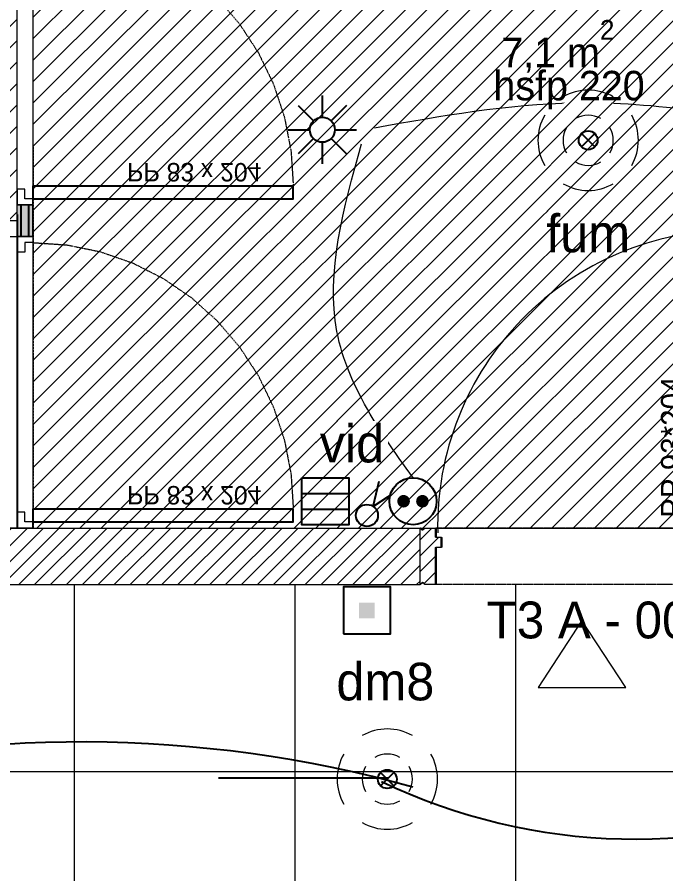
# Model space of a CAD drawing. Header units: centimetres. Extents: x 1724 to 19617, y -6503 to 8072.
# Drawn here: x 5433.1 to 5639.8, y 4187.2 to 4460.3 of the extents above; entities that cross this region are included whole.
import ezdxf

# ---------------------------------------------------------------- set-up
doc = ezdxf.new("R2010")
doc.units = ezdxf.units.CM
for name, pattern in [('Style de ligne -13', [0.147638, 0.098425, -0.049213]), ('Style de ligne -18', [0.164042, 0.054681, -0.109361]), ('Style de ligne -5', [0.20828, 0.069425, -0.138855])]:
    doc.linetypes.add(name, pattern=pattern)
for name, color, linetype in [('B aménagement intérieur', 252, 'Continuous'), ('B Général', 252, 'Continuous'), ('C ANNOTATIONS-prestations', 252, 'Continuous'), ('C ANNOTATIONS-texte', 252, 'Continuous'), ('C ANNOTATIONS-texte surfaces', 252, 'Continuous'), ('D SURFACES-shab', 252, 'Continuous'), ('F REMPLISSAGE-vert clair', 252, 'Continuous'), ('F REMPLISSAGE-vert foncé', 252, 'Continuous'), ('prlm-ELEC-CFA', 10, 'Continuous'), ('prlm-ELEC-CFO', 1, 'Continuous'), ('prlm-ELEC-SSI', 6, 'Continuous')]:
    doc.layers.add(name, color=color, linetype=linetype)
for name, color, linetype, lineweight in [('B Faux plafonds-1', 7, 'Continuous', 5), ('B GÈnÈral', 7, 'Continuous', 5), ('C ANNOTATIONS-prestations-1', 7, 'Continuous', 5), ('F REMPLISSAGE-vert clair-1', 7, 'Continuous', 5), ('F REMPLISSAGE-vert foncÈ', 7, 'Continuous', 5)]:
    doc.layers.add(name, color=color, linetype=linetype, lineweight=lineweight)
doc.styles.add('Eurostile', font='Eurosti.TTF')
doc.styles.add('Eurostile (bold)', font='Eurostib.TTF')
doc.styles.add('prlm-elec-cfa', font='comic.ttf', dxfattribs={"height": 12})
doc.styles.add('prlm-elec-cfo', font='comic.ttf', dxfattribs={"height": 12})
doc.styles.add('prlm-elec-ssi', font='comic.ttf', dxfattribs={"height": 12})
pattern_1 = [(45, (0, 0), (2.42535, -2.64583), [])]

# ---------------------------------------------------------------- blocks, each defined once
blk = doc.blocks.new('xi.SPOT')
at = {"color": 0, "lineweight": 5}
blk.add_wipeout([(-4, 0), (-2.83, -2.83), (0, -4), (2.83, -2.83), (4, 0), (2.83, 2.83), (0, 4), (-2.83, 2.83)], dxfattribs=at).dxf.layer = 'prlm-ELEC-CFO'
at = {"layer": 'prlm-ELEC-CFO', "color": 0, "linetype": 'ByBlock', "lineweight": -2, "flags": 128}
for points in [[(0, 10.88), (0, 4)], [(-7.69, 7.69), (-2.83, 2.83)], [(7.69, 7.69), (2.83, 2.83)], [(-10.88, 0), (-4, 0)], [(4, 0), (10.88, 0)], [(-2.83, -2.83), (-7.69, -7.69)], [(0, -4), (0, -10.88)], [(2.83, -2.83), (7.69, -7.69)]]:
    blk.add_lwpolyline(points, dxfattribs=at)
at = {"layer": 'prlm-ELEC-CFO', "color": 0, "linetype": 'ByBlock', "lineweight": -2}
blk.add_circle((0, 0), 4, dxfattribs=at)
blk = doc.blocks.new('xi.VV')
at = {"layer": 'prlm-ELEC-CFO', "color": 0}
blk.add_lwpolyline([(6.95, 3.42), (0.01, -1.13), (1.91, 6.95)], dxfattribs=at)
blk.add_circle((-2, -4), 3.5, dxfattribs=at)
blk = doc.blocks.new('xi.FUM')
at = {"color": 0}
blk.add_wipeout([(-10.61, -10.61), (-15, 0), (-10.61, 10.61), (0, 15), (10.61, 10.61), (15, 0), (10.61, -10.61), (0, -15)], dxfattribs=at).dxf.layer = 'prlm-ELEC-SSI'
at = {"layer": 'prlm-ELEC-SSI', "color": 0}
for points in [[(-2.12, 2.12), (2.12, -2.12)], [(2.12, 2.12), (-2.12, -2.12)]]:
    blk.add_lwpolyline(points, dxfattribs=at)
blk.add_circle((0, 0), 3, dxfattribs=at)
at = {"layer": 'prlm-ELEC-SSI', "color": 0, "lineweight": 13}
for radius, start, end in [(16, 60, 120), (16, 150, 210), (8, 60, 120), (16, 330, 30), (8, 150, 210), (8, 330, 30), (8, 240, 300), (16, 240, 300)]:
    blk.add_arc((0, 0), radius, start, end, dxfattribs=at)
blk = doc.blocks.new('xi.BSO')
at = {"layer": 'prlm-ELEC-CFO', "lineweight": 5}
blk.add_hatch(color=0, dxfattribs=at).paths.add_polyline_path([(-2.5, -2.5), (2.5, -2.5), (2.5, 2.5), (-2.5, 2.5)])
at = {"layer": 'prlm-ELEC-CFO', "color": 0, "flags": 128}
blk.add_lwpolyline([(-7.5, -7.5), (7.5, -7.5), (7.5, 7.5), (-7.5, 7.5)], close=True, dxfattribs=at)
blk = doc.blocks.new('xi.VID')
at = {"layer": 'prlm-ELEC-CFA', "color": 0, "linetype": 'ByBlock', "lineweight": -2, "flags": 128}
blk.add_lwpolyline([(-7.5, 7.5), (7.5, 7.5), (7.5, -7.5), (-7.5, -7.5)], close=True, dxfattribs=at)
at = {"layer": 'prlm-ELEC-CFA', "color": 0}
for points in [[(-7.5, 2.5), (7.5, 2.5)], [(-7.5, -2.5), (7.5, -2.5)]]:
    blk.add_lwpolyline(points, dxfattribs=at)
blk = doc.blocks.new('xi.PC')
at = {"color": 0, "lineweight": 5}
blk.add_wipeout([(-7.5, -7.5), (7.5, -7.5), (7.5, 7.5), (-7.5, 7.5)], dxfattribs=at).dxf.layer = 'prlm-ELEC-CFO'
at = {"layer": 'prlm-ELEC-CFO', "color": 0, "linetype": 'ByBlock', "lineweight": 5, "const_width": 2}
for points in [[(-4, 0, 1), (-2, 0, 1)], [(2, 0, 1), (4, 0, 1)]]:
    blk.add_lwpolyline(points, format="xyb", close=True, dxfattribs=at)
at = {"layer": 'prlm-ELEC-CFO', "color": 0, "linetype": 'ByBlock', "lineweight": -2}
blk.add_circle((0, 0), 7.5, dxfattribs=at)
blk = doc.blocks.new('xi.dm8')
at = {"layer": 'prlm-ELEC-CFO', "color": 0}
for points in [[(-2.12, 2.12), (2.12, -2.12)], [(2.12, 2.12), (-2.12, -2.12)]]:
    blk.add_lwpolyline(points, dxfattribs=at)
blk.add_circle((0, 0), 3, dxfattribs=at)
at = {"layer": 'prlm-ELEC-CFO', "color": 0, "lineweight": 13}
for radius, start, end in [(16, 60, 120), (16, 150, 210), (8, 60, 120), (16, 330, 30), (8, 150, 210), (8, 330, 30), (8, 240, 300), (16, 240, 300)]:
    blk.add_arc((0, 0), radius, start, end, dxfattribs=at)
blk = doc.blocks.new('PP 93_204 PF1_2h mur20')
at = {"layer": 'B GÈnÈral', "linetype": 'Continuous', "lineweight": 5}
h = blk.add_hatch(dxfattribs=at)
h.set_pattern_fill('50_BETON', style=0, pattern_type=2)
h.set_pattern_definition(pattern_1)
edge = h.paths.add_edge_path()
edge.add_line((-51.6, -8.95), (-50.94, -8.37))
edge.add_line((-50.94, -8.37), (-50.93, -8.36))
edge.add_arc((-50.79, -8.52), 0.2, 48.9909, 131.0091, ccw=False)
edge.add_line((-50.66, -8.36), (-50.65, -8.37))
edge.add_line((-50.65, -8.37), (-50.1, -8.86))
edge.add_line((-50.1, -8.86), (-50.1, -8.86))
edge.add_arc((-50.06, -8.82), 0.05, 228.9909, 270)
edge.add_line((-50.06, -8.87), (-50.06, -8.87))
edge.add_line((-50.06, -8.87), (-46.7, -8.87))
edge.add_line((-46.7, -8.87), (-46.69, -8.87))
edge.add_arc((-46.69, -8.83), 0.0435, 270, 360)
edge.add_line((-46.65, -8.83), (-46.65, 2.7))
edge.add_arc((-46.48, 2.7), 0.174, 90, 180, ccw=False)
edge.add_line((-46.48, 2.87), (-46.45, 2.87))
edge.add_line((-46.45, 2.87), (-44.9, 2.87))
edge.add_line((-44.9, 2.87), (-44.89, 2.87))
edge.add_arc((-44.89, 2.91), 0.0435, 270, 360)
edge.add_line((-44.85, 2.91), (-44.85, 5.96))
edge.add_arc((-44.89, 5.96), 0.0435, 0, 90)
edge.add_line((-44.89, 6), (-44.9, 6))
edge.add_line((-44.9, 6), (-46.45, 6))
edge.add_line((-46.45, 6), (-46.48, 6))
edge.add_arc((-46.48, 6.17), 0.174, 180, 270, ccw=False)
edge.add_line((-46.65, 6.17), (-46.65, 8.83))
edge.add_arc((-46.69, 8.83), 0.0435, 0, 90)
edge.add_line((-46.69, 8.87), (-46.7, 8.87))
edge.add_line((-46.7, 8.87), (-50.06, 8.87))
edge.add_line((-50.06, 8.87), (-50.06, 8.87))
edge.add_arc((-50.06, 8.82), 0.05, 90, 131.0091)
edge.add_line((-50.1, 8.86), (-50.1, 8.86))
edge.add_line((-50.1, 8.86), (-50.65, 8.37))
edge.add_line((-50.65, 8.37), (-50.66, 8.37))
edge.add_arc((-50.79, 8.52), 0.2, 233.0967, 311.0091, ccw=False)
edge.add_line((-50.91, 8.36), (-50.92, 8.36))
edge.add_line((-50.92, 8.36), (-51.44, 8.81))
edge.add_line((-51.44, 8.81), (-51.44, 8.81))
edge.add_line((-51.44, 8.81), (-51.6, 8.95))
edge.add_line((-51.6, 8.95), (-51.6, -8.95))
h = blk.add_hatch(dxfattribs=at)
h.set_pattern_fill('50_BETON', style=0, pattern_type=2)
h.set_pattern_definition(pattern_1)
edge = h.paths.add_edge_path()
edge.add_line((51.6, -8.95), (50.94, -8.37))
edge.add_line((50.94, -8.37), (50.93, -8.36))
edge.add_arc((50.79, -8.52), 0.2, 48.9909, 131.0091)
edge.add_line((50.66, -8.36), (50.65, -8.37))
edge.add_line((50.65, -8.37), (50.1, -8.86))
edge.add_line((50.1, -8.86), (50.1, -8.86))
edge.add_arc((50.06, -8.82), 0.05, 270, 311.0091, ccw=False)
edge.add_line((50.06, -8.87), (50.06, -8.87))
edge.add_line((50.06, -8.87), (46.7, -8.87))
edge.add_line((46.7, -8.87), (46.69, -8.87))
edge.add_arc((46.69, -8.83), 0.0435, 180, 270, ccw=False)
edge.add_line((46.65, -8.83), (46.65, 2.7))
edge.add_arc((46.48, 2.7), 0.174, 0, 90)
edge.add_line((46.48, 2.87), (46.45, 2.87))
edge.add_line((46.45, 2.87), (44.9, 2.87))
edge.add_line((44.9, 2.87), (44.89, 2.87))
edge.add_arc((44.89, 2.91), 0.0435, 180, 270, ccw=False)
edge.add_line((44.85, 2.91), (44.85, 5.96))
edge.add_arc((44.89, 5.96), 0.0435, 90, 180, ccw=False)
edge.add_line((44.89, 6), (44.9, 6))
edge.add_line((44.9, 6), (46.45, 6))
edge.add_line((46.45, 6), (46.48, 6))
edge.add_arc((46.48, 6.17), 0.174, 270, 360)
edge.add_line((46.65, 6.17), (46.65, 8.83))
edge.add_arc((46.69, 8.83), 0.0435, 90, 180, ccw=False)
edge.add_line((46.69, 8.87), (46.7, 8.87))
edge.add_line((46.7, 8.87), (50.06, 8.87))
edge.add_line((50.06, 8.87), (50.06, 8.87))
edge.add_arc((50.06, 8.82), 0.05, 48.9909, 90, ccw=False)
edge.add_line((50.1, 8.86), (50.1, 8.86))
edge.add_line((50.1, 8.86), (50.65, 8.37))
edge.add_line((50.65, 8.37), (50.66, 8.37))
edge.add_arc((50.79, 8.52), 0.2, 228.9909, 306.9033)
edge.add_line((50.91, 8.36), (50.92, 8.36))
edge.add_line((50.92, 8.36), (51.44, 8.81))
edge.add_line((51.44, 8.81), (51.44, 8.81))
edge.add_line((51.44, 8.81), (51.6, 8.95))
edge.add_line((51.6, 8.95), (51.6, -8.95))
at = {"layer": 'B Général', "linetype": 'Style de ligne -13', "lineweight": 5}
for p, q in [((46.7, 9), (-46.7, 9)), ((46.7, -9), (-46.7, -9))]:
    blk.add_line(p, q, dxfattribs=at)
at = {"layer": 'B Général', "color": 7, "linetype": 'Continuous', "lineweight": 5, "flags": 128}
blk.add_lwpolyline([(45, 12), (48.5, 12), (48.5, 10), (50, 10), (50.01, 106), (48.51, 106), (48.51, 104), (45.01, 104)], close=True, dxfattribs=at)
at = {"layer": 'B Général', "linetype": 'Continuous', "lineweight": 5, "flags": 128}
for points in [[(-46.5, 8.83), (-46.5, 6.17, 0.414214), (-46.46, 6.13), (-46.45, 6.13), (-44.9, 6.13), (-44.87, 6.13, -0.414214), (-44.7, 5.96), (-44.7, 2.91, -0.414214), (-44.87, 2.74), (-44.9, 2.74), (-46.45, 2.74), (-46.46, 2.74, 0.414214), (-46.5, 2.7), (-46.5, -8.83, -0.414214), (-46.67, -9), (-46.7, -9), (-50.06, -9), (-50.07, -9, -0.18087), (-50.2, -8.95), (-50.2, -8.95), (-50.76, -8.47), (-50.76, -8.46, 0.373975), (-50.83, -8.46), (-50.83, -8.47), (-51.49, -9.04), (-51.6, -8.95), (-50.94, -8.37), (-50.93, -8.36, -0.373975), (-50.66, -8.36), (-50.65, -8.37), (-50.1, -8.86), (-50.1, -8.86, 0.18087), (-50.06, -8.87), (-50.06, -8.87), (-46.7, -8.87), (-46.69, -8.87, 0.414214), (-46.65, -8.83), (-46.65, 2.7, -0.414214), (-46.48, 2.87), (-46.45, 2.87), (-44.9, 2.87), (-44.89, 2.87, 0.414214), (-44.85, 2.91), (-44.85, 5.96, 0.414214), (-44.89, 6), (-44.9, 6), (-46.45, 6), (-46.48, 6, -0.414214), (-46.65, 6.17), (-46.65, 8.83, 0.414214), (-46.69, 8.87), (-46.7, 8.87), (-50.06, 8.87), (-50.06, 8.87, 0.18087), (-50.1, 8.86), (-50.1, 8.86), (-50.65, 8.37), (-50.66, 8.37, -0.353689), (-50.91, 8.36), (-50.92, 8.36), (-51.44, 8.81), (-51.44, 8.81), (-51.6, 8.95), (-51.49, 9.04), (-50.88, 8.51, 0.385556), (-50.77, 8.46), (-50.76, 8.47), (-50.2, 8.95), (-50.2, 8.95, -0.18087), (-50.07, 9), (-50.06, 9), (-46.7, 9), (-46.67, 9, -0.414214)], [(46.5, 8.83), (46.5, 6.17, -0.414214), (46.46, 6.13), (46.45, 6.13), (44.9, 6.13), (44.87, 6.13, 0.414214), (44.7, 5.96), (44.7, 2.91, 0.414214), (44.87, 2.74), (44.9, 2.74), (46.45, 2.74), (46.46, 2.74, -0.414214), (46.5, 2.7), (46.5, -8.83, 0.414214), (46.67, -9), (46.7, -9), (50.06, -9), (50.07, -9, 0.18087), (50.2, -8.95), (50.2, -8.95), (50.76, -8.47), (50.76, -8.46, -0.373975), (50.83, -8.46), (50.83, -8.47), (51.49, -9.04), (51.6, -8.95), (50.94, -8.37), (50.93, -8.36, 0.373975), (50.66, -8.36), (50.65, -8.37), (50.1, -8.86), (50.1, -8.86, -0.18087), (50.06, -8.87), (50.06, -8.87), (46.7, -8.87), (46.69, -8.87, -0.414214), (46.65, -8.83), (46.65, 2.7, 0.414214), (46.48, 2.87), (46.45, 2.87), (44.9, 2.87), (44.89, 2.87, -0.414214), (44.85, 2.91), (44.85, 5.96, -0.414214), (44.89, 6), (44.9, 6), (46.45, 6), (46.48, 6, 0.414214), (46.65, 6.17), (46.65, 8.83, -0.414214), (46.69, 8.87), (46.7, 8.87), (50.06, 8.87), (50.06, 8.87, -0.18087), (50.1, 8.86), (50.1, 8.86), (50.65, 8.37), (50.66, 8.37, 0.353689), (50.91, 8.36), (50.92, 8.36), (51.44, 8.81), (51.44, 8.81), (51.6, 8.95), (51.49, 9.04), (50.88, 8.51, -0.385556), (50.77, 8.46), (50.76, 8.47), (50.2, 8.95), (50.2, 8.95, 0.18087), (50.07, 9), (50.06, 9), (46.7, 9), (46.67, 9, 0.414214)]]:
    blk.add_lwpolyline(points, format="xyb", close=True, dxfattribs=at)
at = {"layer": 'B Général', "color": 250, "linetype": 'Continuous', "lineweight": 5, "true_color": 0x444444, "flags": 128}
blk.add_lwpolyline([(0, -20.5), (-14, -41.85), (14, -41.85)], close=True, dxfattribs=at)
at = {"layer": 'B Général', "linetype": 'Continuous', "lineweight": 5}
blk.add_circle((48.5, 9.5), 0.5, dxfattribs=at)
at = {"layer": 'B Général', "color": 7, "linetype": 'Continuous', "lineweight": 5}
blk.add_arc((48.5, 9.5), 94.5, 90, 181.2323, dxfattribs=at)
at = {"layer": 'C ANNOTATIONS-prestations', "insert": (25.18, 12.23), "char_height": 7.049, "attachment_point": 1, "rotation": 90, "line_spacing_factor": 0.895453, "style": 'Eurostile'}
blk.add_mtext('PP 93*204\\PPF 1/2h\\P', dxfattribs=at)
blk = doc.blocks.new('PP 80')
at = {"layer": 'B Général', "flags": 128}
blk.add_lwpolyline([(-43, 2.5), (-43, 85.5), (-39, 85.5), (-39, 2.5)], close=True, dxfattribs=at)
at = {"layer": 'B Général', "linetype": 'Style de ligne -18', "lineweight": 5, "flags": 128}
blk.add_lwpolyline([(46, 2.5), (45.27, 13.33), (43.1, 23.98), (39.53, 34.26), (34.61, 44), (28.44, 53.03), (21.1, 61.19), (12.74, 68.35), (3.5, 74.38), (-6.47, 79.18), (-17, 82.67), (-27.91, 84.79), (-39, 85.5)], dxfattribs=at)
at = {"layer": 'B Général', "color": 7, "linetype": 'Continuous', "lineweight": 5, "flags": 128}
for points in [[(-45, 2.5), (-43, 2.5), (-43, 0), (-40, 0), (-40, -2.5), (-45, -2.5)], [(48, 2.5), (46, 2.5), (46, 0), (43, 0), (43, -2.5), (48, -2.5), (48, -2.5), (48, -2.5), (48, 1.79), (48, 1.79)]]:
    blk.add_lwpolyline(points, close=True, dxfattribs=at)
at = {"layer": 'C ANNOTATIONS-prestations', "insert": (-37.49, 32.5), "char_height": 5.8739, "attachment_point": 1, "rotation": 90, "line_spacing_factor": 0.895453, "style": 'Eurostile'}
blk.add_mtext('PP 83 x 204', dxfattribs=at)

msp = doc.modelspace()

# ---------------------------------------------------------------- hatches: boundary and pattern name
at = {"layer": 'B Faux plafonds-1', "linetype": 'Continuous', "lineweight": 5, "true_color": 0xaaaaaa}
h = msp.add_hatch(dxfattribs=at)
h.set_pattern_fill('F_P__SOFFITE', color=253, style=0, pattern_type=2)
h.set_pattern_definition([(45, (0.0456, -2.7174), (-3.5277778, 3.3072917), [])])
h.paths.add_polyline_path([(5367.084, 4395.451), (5433.084, 4395.451), (5433.084, 4608.234), (5367.084, 4608.234)])

# ---------------------------------------------------------------- linework, layer by layer
at = {"layer": 'B aménagement intérieur', "color": 7, "linetype": 'Style de ligne -5', "lineweight": 5, "flags": 128}
msp.add_lwpolyline([(5367.084, 4395.451), (5433.084, 4395.451), (5433.084, 4608.234), (5367.084, 4608.234)], close=True, dxfattribs=at)
at = {"layer": 'B GÈnÈral', "color": 9, "linetype": 'Continuous', "true_color": 0xc0dcc0}
for points in [[(5438.084, 4390.451), (5433.084, 4390.451), (5438.084, 4400.451), (5433.084, 4400.451)], [(5438.084, 4297.451), (5433.084, 4297.451), (5438.084, 4297.451), (5433.084, 4297.451)]]:
    msp.add_solid(points, dxfattribs=at)
at = {"layer": 'B Général', "color": 98, "linetype": 'Continuous', "lineweight": 13, "true_color": 0x004400}
for p, q in [((5438.084, 4400.451), (5433.084, 4400.451)), ((5433.084, 4390.451), (5433.084, 4400.451)), ((5438.084, 4390.451), (5438.084, 4400.451)), ((5438.084, 4390.451), (5433.084, 4390.451)), ((5438.084, 4297.451), (5433.084, 4297.451))]:
    msp.add_line(p, q, dxfattribs=at)
at = {"layer": 'B Général', "color": 7, "linetype": 'Continuous', "lineweight": 18}
msp.add_line((5150.087, 4279.451), (5561.472, 4279.451), dxfattribs=at)
at = {"layer": 'B Général', "color": 7, "linetype": 'Continuous', "lineweight": 5}
msp.add_line((5150.087, 4279.451), (5561.472, 4279.451), dxfattribs=at)
at = {"layer": 'D SURFACES-shab'}
msp.add_line((5433.084, 4397.451), (5433.084, 4297.451), dxfattribs=at)
at = {"layer": 'D SURFACES-shab', "lineweight": 18, "flags": 128}
for points in [[(5203.084, 4567.064), (5203.084, 4395.451), (5433.084, 4395.451), (5433.084, 4608.234), (5203.087, 4608.234), (5203.087, 4567.064)], [(5291.084, 4390.451), (5433.084, 4390.451), (5433.084, 4297.451), (5291.084, 4297.451)]]:
    msp.add_lwpolyline(points, close=True, dxfattribs=at)
at = {"layer": 'F REMPLISSAGE-vert clair'}
for p, q in [((5434.384, 4390.451), (5434.384, 4400.451)), ((5436.784, 4390.451), (5436.784, 4400.451))]:
    msp.add_line(p, q, dxfattribs=at)
at = {"layer": 'F REMPLISSAGE-vert clair-1', "color": 9, "linetype": 'Continuous', "true_color": 0xc0dcc0}
for points in [[(5434.384, 4390.451), (5436.784, 4390.451), (5434.384, 4400.451), (5436.784, 4400.451)], [(5434.384, 4297.451), (5436.784, 4297.451), (5434.384, 4297.451), (5436.784, 4297.451)]]:
    msp.add_solid(points, dxfattribs=at)
at = {"layer": 'F REMPLISSAGE-vert foncÈ', "color": 54, "linetype": 'Continuous', "true_color": 0x99aa00}
for points in [[(5433.084, 4390.451), (5434.384, 4390.451), (5433.084, 4400.451), (5434.384, 4400.451)], [(5436.784, 4390.451), (5438.084, 4390.451), (5436.784, 4400.451), (5438.084, 4400.451)], [(5433.084, 4297.451), (5434.384, 4297.451), (5433.084, 4297.451), (5434.384, 4297.451)], [(5436.784, 4297.451), (5438.084, 4297.451), (5436.784, 4297.451), (5438.084, 4297.451)]]:
    msp.add_solid(points, dxfattribs=at)
at = {"layer": 'F REMPLISSAGE-vert foncé', "color": 98, "linetype": 'Continuous', "lineweight": 13, "true_color": 0x004400}
for p, q in [((5433.084, 4390.451), (5433.084, 4400.451)), ((5438.084, 4390.451), (5438.084, 4400.451))]:
    msp.add_line(p, q, dxfattribs=at)
at = {"layer": 'F REMPLISSAGE-vert foncé'}
for p, q in [((5434.384, 4390.451), (5434.384, 4400.451)), ((5436.784, 4390.451), (5436.784, 4400.451))]:
    msp.add_line(p, q, dxfattribs=at)
at = {"layer": 'prlm-ELEC-CFO'}
msp.add_lwpolyline([(5551.349, 4217.685), (5497.253, 4217.685)], dxfattribs=at)
for centre, radius, start, end in [((5453.549, 3833.904), 395.321, 74.50485, 104.99736), ((5630.053, 4384.92), 186.668, 244.33919, 292.96733)]:
    msp.add_arc(centre, radius, start, end, dxfattribs=at)
at = {"layer": 'prlm-ELEC-CFO', "lineweight": 13}
msp.add_spline([(5688.856, 4424.022), (5610.644, 4432.931), (5546.913, 4424.965)], degree=3, dxfattribs=at)

# ---------------------------------------------------------------- block references
at = {"layer": 'B Général', "color": 7, "xscale": -1, "rotation": 270}
msp.add_blockref('PP 80', (5435.584, 4342.451), dxfattribs=at)
at = {"layer": 'prlm-ELEC-CFA'}
msp.add_blockref('xi.VID', (5531.323, 4305.986), dxfattribs=at)
at = {"layer": 'prlm-ELEC-CFO'}
for name, p in [('xi.SPOT', (5530.329, 4424.434)), ('xi.VV', (5546.562, 4305.458)), ('xi.BSO', (5544.553, 4271.163)), ('xi.dm8', (5551.04, 4217.389))]:
    msp.add_blockref(name, p, dxfattribs=at)

# ---------------------------------------------------------------- texts
at = {"layer": 'C ANNOTATIONS-texte', "color": 7, "lineweight": 30, "insert": (5619.392, 4274.002), "char_height": 11.74778, "width": 167.26764, "attachment_point": 2, "line_spacing_factor": 0.895453, "style": 'Eurostile (bold)'}
msp.add_mtext('T3{\\fEurostile|b0|i0|c0|p0; }A{\\fEurostile|b0|i0|c0|p0; - 002}', dxfattribs=at)
at = {"layer": 'C ANNOTATIONS-texte surfaces', "insert": (5605.391, 4459.424), "char_height": 9.39822, "attachment_point": 2, "line_spacing_factor": 0.895453, "style": 'Eurostile'}
msp.add_mtext('7,1 m{\\H0.6667x;\\S2^ ;}', dxfattribs=at)
at = {"layer": 'prlm-ELEC-CFO', "lineweight": 20, "insert": (5550.416, 4254.495), "char_height": 12, "attachment_point": 2, "line_spacing_factor": 0.8, "style": 'prlm-elec-cfo', "bg_fill": 3, "box_fill_scale": 0.95, "bg_fill_color": 256, "bg_fill_transparency": 0}
msp.add_mtext('dm8', dxfattribs=at)
at = {"layer": 'prlm-ELEC-SSI', "lineweight": 20, "insert": (5615.058, 4391.278), "char_height": 12, "attachment_point": 5, "line_spacing_factor": 0.8, "style": 'prlm-elec-ssi', "bg_fill": 3, "box_fill_scale": 1.1, "bg_fill_color": 256, "bg_fill_transparency": 0}
msp.add_mtext('fum', dxfattribs=at)

# ---------------------------------------------------------------- next in the draw order: linework, layer by layer
at = {"layer": 'prlm-ELEC-CFO', "lineweight": 13}
msp.add_spline([(5562.759, 4308.696), (5534.987, 4360.095), (5542.825, 4419.9)], degree=3, dxfattribs=at)

# ---------------------------------------------------------------- next in the draw order: block references
at = {"layer": 'B Général', "color": 7, "xscale": -1, "rotation": 270}
msp.add_blockref('PP 80', (5435.584, 4445.451), dxfattribs=at)
at = {"layer": 'prlm-ELEC-SSI'}
msp.add_blockref('xi.FUM', (5615.058, 4421.086), dxfattribs=at)

# ---------------------------------------------------------------- next in the draw order: block references
at = {"layer": 'prlm-ELEC-CFO'}
msp.add_blockref('xi.PC', (5559.235, 4305.986), dxfattribs=at)

# ---------------------------------------------------------------- next in the draw order: texts
at = {"layer": 'C ANNOTATIONS-prestations', "insert": (5584.846, 4430.975), "char_height": 9.3982, "width": 89.77553, "attachment_point": 7, "line_spacing_factor": 0.895453, "style": 'Eurostile'}
msp.add_mtext('hsfp 220', dxfattribs=at)
at = {"layer": 'prlm-ELEC-CFA', "lineweight": 20, "insert": (5539.786, 4324.284), "char_height": 12, "attachment_point": 5, "line_spacing_factor": 0.8, "style": 'prlm-elec-cfa', "bg_fill": 3, "box_fill_scale": 1.1, "bg_fill_color": 256, "bg_fill_transparency": 0}
msp.add_mtext('vid', dxfattribs=at)

# ---------------------------------------------------------------- next in the draw order: hatches: boundary and pattern name
at = {"layer": 'B Faux plafonds-1', "linetype": 'Continuous', "lineweight": 5, "true_color": 0xaaaaaa}
h = msp.add_hatch(dxfattribs=at)
h.set_pattern_fill('F_P__SOFFITE', color=253, style=0, pattern_type=2)
h.set_pattern_definition([(45, (5697.509, 4699.116), (-3.52778, 3.30729), [])])
h.paths.add_polyline_path([(5438.084, 4498.451), (5438.218, 4297.451), (5803.084, 4297.451), (5803.084, 4468.465), (5734.084, 4468.465), (5734.084, 4498.451)])
at = {"layer": 'B GÈnÈral', "linetype": 'Continuous', "lineweight": 5}
h = msp.add_hatch(dxfattribs=at)
h.set_pattern_fill('50_BETON', style=0, pattern_type=2)
h.set_pattern_definition([(45, (0.0456, -2.938), (2.4253472, -2.6458333), [])])
h.paths.add_polyline_path([(5150.087, 4297.451), (5150.087, 4279.451), (5561.472, 4279.451), (5561.472, 4297.451)])
at = {"layer": 'C ANNOTATIONS-prestations-1', "linetype": 'Continuous', "lineweight": 9, "true_color": 0x989898}
h = msp.add_hatch(dxfattribs=at)
h.set_pattern_fill('DALETTES TERRASSE 50X50', color=252, scale=1.406016, style=0, pattern_type=2)
h.set_pattern_definition([(0, (4678.046, 4149.45), (4e-15, -70.3008), []), (270, (4678.046, 4149.45), (70.3008, 0), [])])
h.paths.add_polyline_path([(5175.064, 2609.351), (5175.076, 3514.451), (5185.098, 3514.451), (5185.087, 4149.451), (7612.53, 4149.451), (7612.53, 4279.451), (5150.087, 4279.451), (5150.087, 4684.951), (5020.01, 4685.039), (5020.01, 4327.451), (4835.01, 4327.451), (4835.01, 4214.95), (4875.884, 4156.927), (4911.686, 4097.061), (4942.417, 4035.352), (4968.077, 3971.801), (4988.667, 3906.408), (5004.185, 3839.172), (5014.632, 3770.094), (5020.008, 3699.174), (5020.008, 3425.401), (4986.156, 3334.878), (4944.546, 3240.451), (4343.119, 3240.451), (4343.119, 3192.545), (4272.488, 3192.545), (4272.488, 3240.451), (3830.996, 3240.451), (3830.995, 2607.579), (4677.01, 2608.695), (4677.01, 2660.465), (4743.01, 2660.465), (4743.01, 2608.782)])

# ---------------------------------------------------------------- next in the draw order: linework, layer by layer
at = {"layer": 'B aménagement intérieur', "color": 7, "linetype": 'Style de ligne -5', "lineweight": 5, "flags": 128}
msp.add_lwpolyline([(5438.084, 4498.451), (5438.218, 4297.451), (5803.084, 4297.451), (5803.084, 4468.465), (5734.084, 4468.465), (5734.084, 4498.451)], close=True, dxfattribs=at)
at = {"layer": 'B Général', "color": 7, "linetype": 'Continuous', "lineweight": 18}
msp.add_line((5203.087, 4297.451), (5561.472, 4297.451), dxfattribs=at)
at = {"layer": 'B Général', "color": 7, "linetype": 'Continuous', "lineweight": 5}
for p in [(5203.087, 4297.451), (5561.472, 4279.451)]:
    msp.add_line(p, (5561.472, 4297.451), dxfattribs=at)
at = {"layer": 'D SURFACES-shab', "lineweight": 18, "flags": 128}
msp.add_lwpolyline([(5734.084, 4468.465), (5734.084, 4498.451), (5438.084, 4498.451), (5438.084, 4297.451), (5678.084, 4297.451), (5678.084, 4362.451), (5683.084, 4362.451), (5683.084, 4297.451), (5803.084, 4297.451), (5803.084, 4468.465)], close=True, dxfattribs=at)

# ---------------------------------------------------------------- next in the draw order: block references
at = {"layer": 'B Général', "color": 7}
msp.add_blockref('PP 93_204 PF1_2h mur20', (5613.072, 4288.451), dxfattribs=at)

doc.saveas('drawing.dxf')
